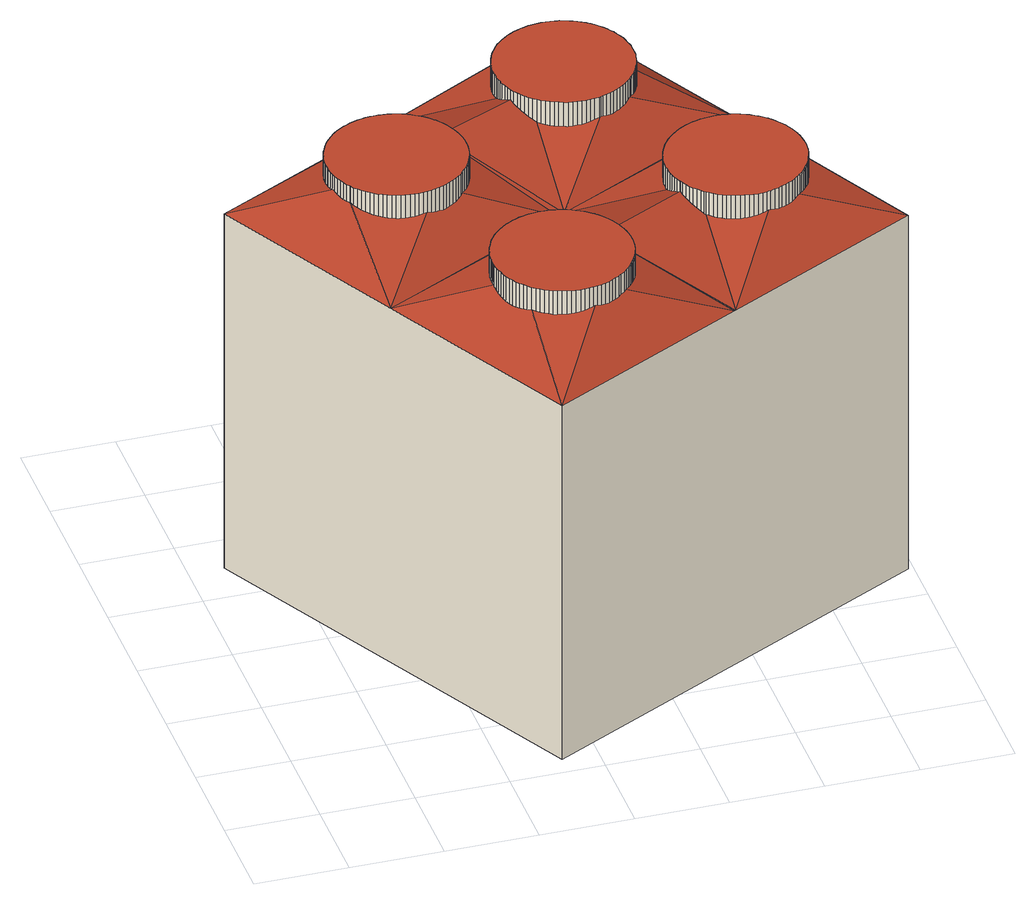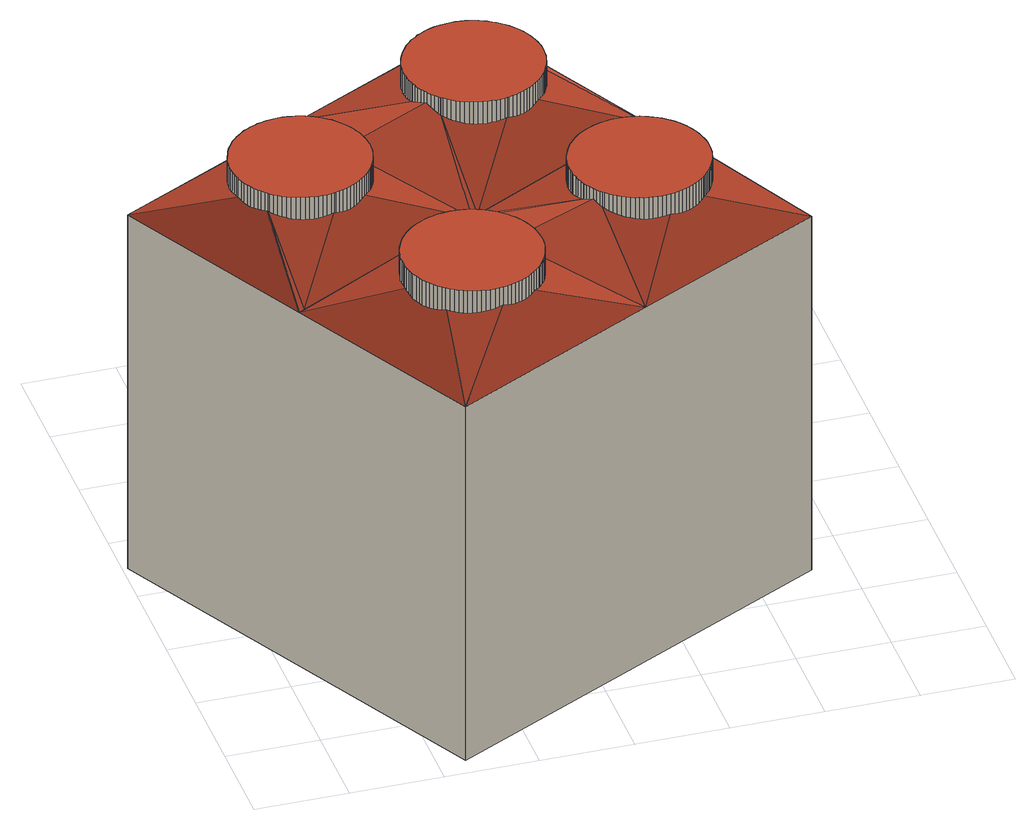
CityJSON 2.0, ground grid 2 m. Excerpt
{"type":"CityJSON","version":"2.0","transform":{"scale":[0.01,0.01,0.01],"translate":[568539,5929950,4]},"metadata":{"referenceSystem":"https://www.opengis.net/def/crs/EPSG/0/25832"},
"CityObjects":{
"building1":{"type":"Building","attributes":{"Grundfläche 2D":"94.334708","Grundhöhe NN":"4.986"},"children":["building1-1","building1-2","building1-3","building1-4"],"geometry":[{"type":"Solid","lod":"3","boundaries":[[[[0,1,2,3,4]],[[5,6,1,7,8]],[[8,7,1,0,4]],[[9,2,10,11,12]],[[2,9,12,13,14]],[[13,15,16,2,14]],[[17,2,16,18,19]],[[2,17,19,4,3]],[[20,10,21,22,23]],[[12,11,10,20,23]],[[24,25,26,27]],[[26,21,27]],[[21,26,25,23,22]],[[28,27,29,30,31]],[[32,33,25,24,27,34,35]],[[35,34,27,28,31]],[[36,29,37,38,39]],[[29,36,39,31,30]],[[40,37,41,42,43]],[[44,39,38,37]],[[37,45,44]],[[46,47,48,49,45,37]],[[47,46,37,40,43]],[[50,41,6,51,52]],[[41,50,52,43,42]],[[6,5,8,53,54]],[[55,56,6,54,53,57,58]],[[52,51,6,56,55]],[[13,12,23,25]],[[25,59,16,15,13]],[[49,16,59]],[[33,32,35,60,49,59,25]],[[53,61,16,49,62]],[[19,18,16,61,53]],[[63,64,49,60,35]],[[63,65,45,49,64]],[[53,62,49,66,55,58,57]],[[49,48,47,55,66]],[[63,35,31,39]],[[39,44,45,65,63]],[[4,19,53,8]],[[52,55,47,43]],[[10,2,1,67,68]],[[69,70,29,27,21,10,68,71]],[[41,37,29,70,72]],[[1,6,41,72,67]],[[70,69,71,68,67,72]]]],"semantics":{"surfaces":[{"type":"RoofSurface"},{"type":"WallSurface"},{"type":"GroundSurface"}],"values":[[0,0,0,0,0,0,0,0,0,0,0,0,0,0,0,0,0,0,0,0,0,0,0,0,0,0,0,0,0,0,0,0,0,0,0,0,0,0,0,0,0,0,1,1,1,1,2]]}}]},
"building1-1":{"type":"BuildingInstallation","parents":["building1"],"geometry":[{"type":"MultiSurface","lod":"3","boundaries":[[[73,74,75,76,77,78,79,80,81,82,83,84,85,86,87,88,89,90,91,92,93,94,95,96,97,98,99,100,101,102,103,104,105,106,107,108,109,110,111,112,113,114,115,116,117,118,119,120,121,122,123,124,125,126,127,128,129,130,131,132,133,134,135,136,137,138,139,140,141,142,143,144,145,146,147,148,149,150,151,152,153,154,155,156,157,158,159,160,161,162,163,164,165,166,167,168,169,170,171,172,173,174,175,176,177,178,179,180,181,182]],[[183,184,143,142]],[[184,185,144,143]],[[185,186,145,144]],[[186,187,146,145]],[[187,188,147,146]],[[188,189,148,147]],[[189,190,149,148]],[[190,20,191,151,150,149]],[[191,192,152,151]],[[192,193,153,152]],[[193,194,154,153]],[[195,196,141,140]],[[196,183,142,141]],[[194,197,155,154]],[[197,198,156,155]],[[198,199,157,156]],[[199,200,158,157]],[[200,201,159,158]],[[160,159,201,22]],[[22,202,161,160]],[[202,203,162,161]],[[203,204,163,162]],[[204,205,164,163]],[[205,206,165,164]],[[206,207,166,165]],[[207,208,167,166]],[[208,209,168,167]],[[209,210,169,168]],[[210,211,170,169]],[[211,212,171,170]],[[212,213,172,171]],[[213,214,173,172]],[[214,215,174,173]],[[215,216,175,174]],[[216,217,176,175]],[[217,218,177,176]],[[218,26,24,179,178,177]],[[180,179,24,219]],[[219,220,181,180]],[[220,221,182,181]],[[221,222,73,182]],[[222,223,74,73]],[[224,76,75,74,223,33]],[[224,225,77,76]],[[225,226,78,77]],[[226,227,79,78]],[[79,227,228,80]],[[228,59,81,80]],[[82,81,59,229]],[[229,230,83,82]],[[230,231,84,83]],[[231,232,85,84]],[[232,233,86,85]],[[233,234,87,86]],[[234,235,88,87]],[[235,236,89,88]],[[236,237,90,89]],[[237,238,91,90]],[[238,239,92,91]],[[239,240,93,92]],[[240,241,94,93]],[[241,242,95,94]],[[242,243,96,95]],[[243,15,97,96]],[[98,97,15,244]],[[244,245,99,98]],[[245,246,100,99]],[[246,247,101,100]],[[247,248,102,101]],[[248,249,103,102]],[[249,250,104,103]],[[250,251,105,104]],[[251,252,106,105]],[[252,253,107,106]],[[253,14,254,109,108,107]],[[254,255,110,109]],[[255,256,111,110]],[[256,257,112,111]],[[257,258,113,112]],[[258,259,114,113]],[[259,260,115,114]],[[260,261,116,115]],[[261,262,117,116]],[[262,263,118,117]],[[263,264,119,118]],[[264,265,120,119]],[[265,266,121,120]],[[267,123,122,121,266,9]],[[267,268,124,123]],[[268,269,125,124]],[[269,270,126,125]],[[270,271,127,126]],[[271,272,128,127]],[[272,273,129,128]],[[273,274,130,129]],[[274,275,131,130]],[[275,276,132,131]],[[276,277,133,132]],[[277,278,134,133]],[[278,279,135,134]],[[11,280,136,135,279]],[[280,281,137,136]],[[281,282,138,137]],[[282,283,139,138]],[[283,195,140,139]]],"semantics":{"surfaces":[{"type":"RoofSurface"},{"type":"WallSurface"}],"values":[0,1,1,1,1,1,1,1,1,1,1,1,1,1,1,1,1,1,1,1,1,1,1,1,1,1,1,1,1,1,1,1,1,1,1,1,1,1,1,1,1,1,1,1,1,1,1,1,1,1,1,1,1,1,1,1,1,1,1,1,1,1,1,1,1,1,1,1,1,1,1,1,1,1,1,1,1,1,1,1,1,1,1,1,1,1,1,1,1,1,1,1,1,1,1,1,1,1,1,1,1,1,1,1,1,1]}}]},
"building1-2":{"type":"BuildingInstallation","parents":["building1"],"geometry":[{"type":"MultiSurface","lod":"3","boundaries":[[[284,285,286,287,288,289,290,291,292,293,294,295,296,297,298,299,300,301,302,303,304,305,306,307,308,309,310,311,312,313,314,315,316,317,318,319,320,321,322,323,324,325,326,327,328,329,330,331,332,333,334,335,336,337,338,339,340,341,342,343,344,345,346,347,348,349,350,351,352,353,354,355,356,357,358,359,360,361,362,363,364,365,366,367,368,369,370,371,372,373,374,375,376,377,378,379,380,381,382,383,384,385,386,387,388,389]],[[390,391,288,287]],[[391,392,289,288]],[[392,393,290,289]],[[393,394,291,290]],[[394,395,292,291]],[[395,396,293,292]],[[396,397,294,293]],[[397,398,295,294]],[[296,295,398,48]],[[48,399,297,296]],[[399,400,298,297]],[[400,401,299,298]],[[402,390,287,286]],[[401,403,300,299]],[[403,404,301,300]],[[404,405,302,301]],[[405,406,303,302]],[[406,407,304,303]],[[407,408,305,304]],[[306,305,408,46]],[[307,306,46,409]],[[409,410,308,307]],[[410,411,309,308]],[[411,412,310,309]],[[412,413,311,310]],[[413,414,312,311]],[[414,415,313,312]],[[415,416,314,313]],[[416,417,315,314]],[[417,418,316,315]],[[418,419,317,316]],[[419,420,318,317]],[[420,421,319,318]],[[421,40,422,321,320,319]],[[422,423,322,321]],[[423,424,323,322]],[[424,425,324,323]],[[425,426,325,324]],[[426,427,326,325]],[[427,428,327,326]],[[428,429,328,327]],[[429,430,329,328]],[[430,431,330,329]],[[431,432,331,330]],[[432,433,332,331]],[[433,434,333,332]],[[434,42,435,335,334,333]],[[435,436,336,335]],[[436,437,337,336]],[[437,438,338,337]],[[438,439,339,338]],[[439,440,340,339]],[[440,441,341,340]],[[441,442,342,341]],[[442,443,343,342]],[[443,444,344,343]],[[444,445,345,344]],[[445,446,346,345]],[[446,50,347,346]],[[50,447,348,347]],[[447,448,349,348]],[[448,449,350,349]],[[449,450,351,350]],[[450,451,352,351]],[[451,452,353,352]],[[452,453,354,353]],[[453,454,355,354]],[[454,455,356,355]],[[456,358,357,356,455,51]],[[456,457,359,358]],[[457,458,360,359]],[[458,459,361,360]],[[459,460,362,361]],[[460,461,363,362]],[[461,462,364,363]],[[462,463,365,364]],[[463,464,366,365]],[[464,465,367,366]],[[465,466,368,367]],[[466,467,369,368]],[[467,468,370,369]],[[468,469,371,370]],[[469,470,372,371]],[[471,374,373,372,470,56]],[[471,472,375,374]],[[472,473,376,375]],[[473,474,377,376]],[[474,475,378,377]],[[475,58,379,378]],[[380,379,58,476]],[[476,477,381,380]],[[477,478,382,381]],[[478,479,383,382]],[[479,480,384,383]],[[480,481,385,384]],[[387,386,385,481,66,482]],[[482,483,388,387]],[[483,484,389,388]],[[484,485,284,389]],[[485,486,285,284]],[[486,402,286,285]]],"semantics":{"surfaces":[{"type":"RoofSurface"},{"type":"WallSurface"}],"values":[0,1,1,1,1,1,1,1,1,1,1,1,1,1,1,1,1,1,1,1,1,1,1,1,1,1,1,1,1,1,1,1,1,1,1,1,1,1,1,1,1,1,1,1,1,1,1,1,1,1,1,1,1,1,1,1,1,1,1,1,1,1,1,1,1,1,1,1,1,1,1,1,1,1,1,1,1,1,1,1,1,1,1,1,1,1,1,1,1,1,1,1,1,1,1,1,1,1,1,1,1,1]}}]},
"building1-3":{"type":"BuildingInstallation","parents":["building1"],"geometry":[{"type":"MultiSurface","lod":"3","boundaries":[[[487,488,489,490,491,492,493,494,495,496,497,498,499,500,501,502,503,504,505,506,507,508,509,510,511,512,513,514,515,516,517,518,519,520,521,522,523,524,525,526,527,528,529,530,531,532,533,534,535,536,537,538,539,540,541,542,543,544,545,546,547,548,549,550,551,552,553,554,555,556,557,558,559,560,561,562,563,564,565,566,567,568,569,570,571,572,573,574,575,576,577,578,579,580,581,582,583,584,585,586,587,588,589,590,591,592,593,594]],[[595,596,491,490]],[[596,597,492,491]],[[597,598,493,492]],[[598,599,494,493]],[[599,600,495,494]],[[600,601,496,495]],[[496,601,17,497]],[[17,602,498,497]],[[602,603,499,498]],[[603,604,500,499]],[[604,605,501,500]],[[606,607,489,488]],[[607,595,490,489]],[[605,608,502,501]],[[608,609,503,502]],[[609,610,504,503]],[[610,611,505,504]],[[611,612,506,505]],[[612,613,507,506]],[[613,18,508,507]],[[614,510,509,508,18,615]],[[614,616,511,510]],[[616,617,512,511]],[[617,618,513,512]],[[618,619,514,513]],[[619,620,515,514]],[[620,621,516,515]],[[621,622,517,516]],[[622,623,518,517]],[[623,624,519,518]],[[624,625,520,519]],[[625,626,521,520]],[[626,627,522,521]],[[627,628,523,522]],[[628,629,524,523]],[[629,630,525,524]],[[630,631,526,525]],[[631,61,632,528,527,526]],[[529,528,632,62]],[[62,633,530,529]],[[633,634,531,530]],[[634,635,532,531]],[[635,57,636,534,533,532]],[[636,637,535,534]],[[536,535,637,54]],[[537,536,54,638]],[[638,639,538,537]],[[639,640,539,538]],[[640,641,540,539]],[[641,642,541,540]],[[642,643,542,541]],[[643,644,543,542]],[[644,645,544,543]],[[645,646,545,544]],[[646,647,546,545]],[[647,648,547,546]],[[648,649,548,547]],[[649,650,549,548]],[[650,651,550,549]],[[651,652,551,550]],[[652,5,552,551]],[[5,653,553,552]],[[653,654,554,553]],[[654,655,555,554]],[[655,656,556,555]],[[656,657,557,556]],[[657,658,558,557]],[[658,659,559,558]],[[659,660,560,559]],[[660,661,561,560]],[[661,662,562,561]],[[563,562,662,7]],[[7,663,564,563]],[[663,664,565,564]],[[664,665,566,565]],[[665,666,567,566]],[[666,667,568,567]],[[667,668,569,568]],[[668,669,570,569]],[[669,670,571,570]],[[670,671,572,571]],[[671,672,573,572]],[[672,673,574,573]],[[673,674,575,574]],[[674,675,576,575]],[[675,676,577,576]],[[676,677,578,577]],[[677,678,579,578]],[[678,0,679,581,580,579]],[[679,680,582,581]],[[680,681,583,582]],[[681,682,584,583]],[[682,683,585,584]],[[683,684,586,585]],[[587,586,684,3]],[[3,685,588,587]],[[685,686,589,588]],[[686,687,590,589]],[[687,688,591,590]],[[688,689,592,591]],[[689,690,593,592]],[[690,691,594,593]],[[691,692,487,594]],[[692,606,488,487]]],"semantics":{"surfaces":[{"type":"RoofSurface"},{"type":"WallSurface"}],"values":[0,1,1,1,1,1,1,1,1,1,1,1,1,1,1,1,1,1,1,1,1,1,1,1,1,1,1,1,1,1,1,1,1,1,1,1,1,1,1,1,1,1,1,1,1,1,1,1,1,1,1,1,1,1,1,1,1,1,1,1,1,1,1,1,1,1,1,1,1,1,1,1,1,1,1,1,1,1,1,1,1,1,1,1,1,1,1,1,1,1,1,1,1,1,1,1,1,1,1,1,1,1,1,1,1]}}]},
"building1-4":{"type":"BuildingInstallation","parents":["building1"],"geometry":[{"type":"MultiSurface","lod":"3","boundaries":[[[693,694,695,696,697,698,699,700,701,702,703,704,705,706,707,708,709,710,711,712,713,714,715,716,717,718,719,720,721,722,723,724,725,726,727,728,729,730,731,732,733,734,735,736,737,738,739,740,741,742,743,744,745,746,747,748,749,750,751,752,753,754,755,756,757,758,759,760,761,762,763,764,765,766,767,768,769,770,771,772,773,774,775,776,777,778,779,780,781,782,783,784,785,786,787,788,789,790,791,792,793,794,795,796,797,798,799,800,801,802]],[[803,804,697,696]],[[804,805,698,697]],[[805,806,699,698]],[[806,807,700,699]],[[807,808,701,700]],[[808,809,702,701]],[[809,810,703,702]],[[811,705,704,703,810,28]],[[811,812,706,705]],[[812,813,707,706]],[[813,814,708,707]],[[815,816,695,694]],[[816,803,696,695]],[[814,817,709,708]],[[817,818,710,709]],[[818,819,711,710]],[[819,820,712,711]],[[820,821,713,712]],[[714,713,821,30]],[[30,822,715,714]],[[822,823,716,715]],[[823,824,717,716]],[[824,825,718,717]],[[825,826,719,718]],[[826,827,720,719]],[[827,828,721,720]],[[828,829,722,721]],[[829,830,723,722]],[[830,831,724,723]],[[831,832,725,724]],[[832,833,726,725]],[[833,834,727,726]],[[834,835,728,727]],[[835,836,729,728]],[[836,837,730,729]],[[837,838,731,730]],[[732,731,838,36]],[[36,839,733,732]],[[839,840,734,733]],[[840,841,735,734]],[[841,842,736,735]],[[842,843,737,736]],[[843,844,738,737]],[[844,845,739,738]],[[845,846,740,739]],[[846,847,741,740]],[[847,38,44,743,742,741]],[[744,743,44,848]],[[848,849,745,744]],[[849,850,746,745]],[[850,851,747,746]],[[851,852,748,747]],[[852,853,749,748]],[[853,854,750,749]],[[854,855,751,750]],[[855,856,752,751]],[[856,857,753,752]],[[857,858,754,753]],[[858,859,755,754]],[[859,860,756,755]],[[860,861,757,756]],[[861,862,758,757]],[[862,65,759,758]],[[760,759,65,863]],[[863,864,761,760]],[[864,865,762,761]],[[865,866,763,762]],[[866,867,764,763]],[[867,868,765,764]],[[868,869,766,765]],[[869,870,767,766]],[[870,871,768,767]],[[871,872,769,768]],[[872,64,873,771,770,769]],[[873,874,772,771]],[[874,875,773,772]],[[875,876,774,773]],[[876,877,775,774]],[[877,878,776,775]],[[878,879,777,776]],[[879,880,778,777]],[[880,881,779,778]],[[881,882,780,779]],[[882,883,781,780]],[[883,884,782,781]],[[884,885,783,782]],[[885,60,886,785,784,783]],[[886,887,786,785]],[[887,888,787,786]],[[888,889,788,787]],[[889,890,789,788]],[[890,891,790,789]],[[791,790,891,32]],[[32,892,792,791]],[[892,893,793,792]],[[893,894,794,793]],[[894,895,795,794]],[[895,896,796,795]],[[896,897,797,796]],[[897,898,798,797]],[[799,798,898,34]],[[800,799,34,899]],[[899,900,801,800]],[[900,901,802,801]],[[901,902,693,802]],[[902,815,694,693]]],"semantics":{"surfaces":[{"type":"RoofSurface"},{"type":"WallSurface"}],"values":[0,1,1,1,1,1,1,1,1,1,1,1,1,1,1,1,1,1,1,1,1,1,1,1,1,1,1,1,1,1,1,1,1,1,1,1,1,1,1,1,1,1,1,1,1,1,1,1,1,1,1,1,1,1,1,1,1,1,1,1,1,1,1,1,1,1,1,1,1,1,1,1,1,1,1,1,1,1,1,1,1,1,1,1,1,1,1,1,1,1,1,1,1,1,1,1,1,1,1,1,1,1,1,1,1,1,1]}}]}
},
"vertices":[
[264,770,1064],[76,903,956],[296,481,956],[285,721,1060],[283,756,1075],[386,948,1052],[490,1119,956],[302,905,1051],[360,905,1075],[478,368,1050],[523,45,956],[527,266,1046],[528,337,1075],[569,477,1075],[519,478,1053],[598,520,1052],[715,700,956],[427,657,1050],[514,703,1050],[461,704,1075],[651,232,1055],[954,270,956],[726,270,1054],[678,270,1075],[766,414,1055],[727,443,1075],[766,413,1055],[957,271,956],[1085,458,1055],[1388,496,956],[1160,496,1054],[1111,496,1075],[924,544,1075],[748,454,1075],[961,492,1046],[962,563,1075],[1200,639,1055],[1161,932,956],[1161,707,1058],[1161,669,1075],[972,1039,1046],[941,1354,956],[916,1139,1048],[909,1075,1075],[1159,709,1057],[1149,926,956],[934,925,1056],[892,924,1075],[860,881,1052],[730,708,956],[805,1169,1057],[728,1133,1054],[780,1136,1075],[518,879,1075],[515,900,1064],[734,977,1075],[680,1009,1049],[529,884,1075],[694,959,1075],[725,483,1057],[912,595,1050],[543,856,1060],[541,860,1062],[1003,703,1075],[953,704,1053],[1031,746,1052],[733,910,1046],[76,903,99],[523,45,99],[957,271,99],[1388,496,99],[954,270,99],[941,1354,99],
[756,441,1100],[752,449,1100],[748,454,1100],[747,457,1100],[742,464,1100],[736,471,1100],[730,478,1100],[727,480,1100],[725,483,1100],[723,484,1100],[716,490,1100],[709,496,1100],[701,501,1100],[693,505,1100],[685,510,1100],[676,513,1100],[668,516,1100],[659,518,1100],[650,520,1100],[641,522,1100],[631,522,1100],[622,523,1100],[613,522,1100],[604,521,1100],[598,520,1100],[595,520,1100],[586,517,1100],[577,515,1100],[568,511,1100],[560,508,1100],[552,503,1100],[544,499,1100],[536,493,1100],[529,487,1100],[522,481,1100],[519,478,1100],[516,475,1100],[510,468,1100],[504,460,1100],[499,453,1100],[495,445,1100],[491,436,1100],[487,428,1100],[484,419,1100],[482,410,1100],[480,401,1100],[479,392,1100],[478,383,1100],[478,374,1100],[478,368,1100],[478,364,1100],[479,355,1100],[481,346,1100],[483,337,1100],[486,328,1100],[489,320,1100],[493,311,1100],[497,303,1100],[502,295,1100],[507,288,1100],[513,281,1100],[519,274,1100],[526,267,1100],[533,261,1100],[540,256,1100],[548,251,1100],[556,246,1100],[564,242,1100],[572,239,1100],[581,236,1100],[590,233,1100],[599,231,1100],[608,230,1100],[618,229,1100],[627,229,1100],[636,230,1100],[645,231,1100],[651,232,1100],[654,232,1100],[663,234,1100],[672,237,1100],[681,240,1100],[689,244,1100],[697,249,1100],[705,253,1100],[712,259,1100],[720,264,1100],[726,270,1100],[727,271,1100],[733,277,1100],[739,284,1100],[744,292,1100],[749,299,1100],[754,307,1100],[758,316,1100],[762,324,1100],[765,333,1100],[767,342,1100],[769,351,1100],[770,360,1100],[771,369,1100],[771,378,1100],[771,387,1100],[770,397,1100],[768,406,1100],[766,413,1100],[766,414,1100],[766,415,1100],[763,423,1100],[760,432,1100],[581,236,1044],[590,233,1044],[599,231,1045],[608,230,1046],[618,229,1048],[627,229,1049],[636,230,1051],[645,231,1053],[654,232,1054],[663,234,1052],[672,237,1050],[681,240,1049],[564,242,1043],[572,239,1043],[689,244,1049],[697,249,1049],[705,253,1050],[712,259,1051],[720,264,1052],[727,271,1054],[733,277,1052],[739,284,1051],[744,292,1049],[749,299,1048],[754,307,1047],[758,316,1046],[762,324,1046],[765,333,1046],[767,342,1046],[769,351,1046],[770,360,1046],[771,369,1047],[771,378,1048],[771,387,1050],[770,397,1051],[768,406,1053],[766,415,1055],[763,423,1059],[760,432,1064],[756,441,1068],[752,449,1072],[747,457,1074],[742,464,1069],[736,471,1065],[730,478,1060],[727,480,1058],[723,484,1056],[716,490,1054],[709,496,1052],[701,501,1051],[693,505,1050],[685,510,1048],[676,513,1048],[668,516,1047],[659,518,1047],[650,520,1047],[641,522,1047],[631,522,1048],[622,523,1049],[613,522,1050],[604,521,1051],[595,520,1051],[586,517,1049],[577,515,1048],[568,511,1047],[560,508,1046],[552,503,1046],[544,499,1047],[536,493,1048],[529,487,1050],[522,481,1052],[516,475,1052],[510,468,1051],[504,460,1049],[499,453,1048],[495,445,1047],[491,436,1046],[487,428,1046],[484,419,1046],[482,410,1046],[480,401,1046],[479,392,1047],[478,383,1048],[478,374,1049],[478,364,1048],[479,355,1045],[481,346,1043],[483,337,1041],[486,328,1040],[489,320,1039],[493,311,1038],[497,303,1038],[502,295,1039],[507,288,1040],[513,281,1041],[519,274,1043],[526,267,1046],[533,261,1045],[540,256,1044],[548,251,1044],[556,246,1044],
[757,894,1100],[765,890,1100],[774,887,1100],[783,884,1100],[792,881,1100],[801,879,1100],[810,878,1100],[819,877,1100],[828,877,1100],[837,878,1100],[846,879,1100],[856,880,1100],[860,881,1100],[865,883,1100],[873,885,1100],[882,888,1100],[890,892,1100],[898,897,1100],[906,901,1100],[914,907,1100],[921,912,1100],[928,919,1100],[934,925,1100],[940,932,1100],[946,940,1100],[951,947,1100],[955,955,1100],[959,964,1100],[963,972,1100],[966,981,1100],[968,990,1100],[970,999,1100],[972,1008,1100],[972,1017,1100],[972,1026,1100],[972,1036,1100],[972,1039,1100],[971,1045,1100],[969,1054,1100],[967,1063,1100],[965,1071,1100],[961,1080,1100],[957,1088,1100],[953,1097,1100],[948,1104,1100],[943,1112,1100],[937,1119,1100],[931,1126,1100],[924,1133,1100],[918,1138,1100],[916,1139,1100],[910,1144,1100],[902,1149,1100],[894,1154,1100],[886,1158,1100],[878,1161,1100],[869,1164,1100],[860,1167,1100],[851,1168,1100],[842,1170,1100],[833,1171,1100],[823,1171,1100],[814,1170,1100],[805,1169,1100],[796,1168,1100],[787,1165,1100],[778,1163,1100],[770,1159,1100],[761,1156,1100],[753,1151,1100],[745,1147,1100],[738,1141,1100],[731,1136,1100],[728,1133,1100],[724,1129,1100],[717,1123,1100],[711,1116,1100],[706,1108,1100],[701,1101,1100],[696,1093,1100],[692,1084,1100],[689,1076,1100],[686,1067,1100],[683,1058,1100],[681,1049,1100],[680,1040,1100],[679,1031,1100],[679,1022,1100],[680,1012,1100],[680,1009,1100],[681,1003,1100],[682,994,1100],[684,985,1100],[687,976,1100],[690,968,1100],[694,959,1100],[698,951,1100],[703,943,1100],[708,936,1100],[714,929,1100],[720,922,1100],[727,916,1100],[733,910,1100],[734,909,1100],[741,904,1100],[749,899,1100],[783,884,1041],[792,881,1042],[801,879,1042],[810,878,1043],[819,877,1044],[828,877,1045],[837,878,1047],[846,879,1049],[856,880,1051],[865,883,1051],[873,885,1049],[882,888,1048],[774,887,1041],[890,892,1047],[898,897,1047],[906,901,1048],[914,907,1049],[921,912,1051],[928,919,1053],[940,932,1054],[946,940,1052],[951,947,1050],[955,955,1048],[959,964,1047],[963,972,1046],[966,981,1045],[968,990,1044],[970,999,1044],[972,1008,1044],[972,1017,1044],[972,1026,1045],[972,1036,1045],[971,1045,1044],[969,1054,1042],[967,1063,1040],[965,1071,1039],[961,1080,1038],[957,1088,1038],[953,1097,1038],[948,1104,1038],[943,1112,1039],[937,1119,1041],[931,1126,1042],[924,1133,1045],[918,1138,1047],[910,1144,1047],[902,1149,1046],[894,1154,1046],[886,1158,1046],[878,1161,1046],[869,1164,1047],[860,1167,1048],[851,1168,1048],[842,1170,1050],[833,1171,1051],[823,1171,1053],[814,1170,1055],[796,1168,1055],[787,1165,1052],[778,1163,1051],[770,1159,1050],[761,1156,1049],[753,1151,1049],[745,1147,1050],[738,1141,1051],[731,1136,1053],[724,1129,1052],[717,1123,1051],[711,1116,1049],[706,1108,1048],[701,1101,1046],[696,1093,1045],[692,1084,1045],[689,1076,1044],[686,1067,1044],[683,1058,1044],[681,1049,1044],[680,1040,1045],[679,1031,1046],[679,1022,1047],[680,1012,1048],[681,1003,1052],[682,994,1056],[684,985,1061],[687,976,1066],[690,968,1070],[698,951,1071],[703,943,1066],[708,936,1062],[714,929,1058],[720,922,1053],[727,916,1049],[734,909,1045],[741,904,1044],[749,899,1043],[757,894,1042],[765,890,1042],
[338,673,1100],[346,669,1100],[355,665,1100],[363,662,1100],[372,660,1100],[381,658,1100],[391,657,1100],[400,656,1100],[409,656,1100],[418,656,1100],[427,657,1100],[436,659,1100],[445,661,1100],[454,664,1100],[463,667,1100],[471,671,1100],[479,675,1100],[487,680,1100],[495,685,1100],[502,691,1100],[509,697,1100],[514,703,1100],[515,704,1100],[521,711,1100],[527,718,1100],[532,726,1100],[536,734,1100],[540,742,1100],[544,750,1100],[547,759,1100],[549,768,1100],[551,777,1100],[552,786,1100],[553,795,1100],[553,805,1100],[553,814,1100],[552,823,1100],[550,832,1100],[548,841,1100],[545,850,1100],[543,856,1100],[542,858,1100],[541,860,1100],[538,867,1100],[534,875,1100],[529,883,1100],[529,884,1100],[524,890,1100],[518,898,1100],[515,900,1100],[512,904,1100],[505,911,1100],[498,917,1100],[491,922,1100],[483,927,1100],[475,932,1100],[467,936,1100],[458,940,1100],[450,942,1100],[441,945,1100],[432,947,1100],[423,948,1100],[413,949,1100],[404,949,1100],[395,949,1100],[386,948,1100],[377,946,1100],[368,944,1100],[359,941,1100],[350,938,1100],[342,934,1100],[334,930,1100],[326,925,1100],[318,920,1100],[311,914,1100],[304,908,1100],[302,905,1100],[298,901,1100],[292,894,1100],[286,887,1100],[281,879,1100],[277,871,1100],[273,863,1100],[269,854,1100],[266,846,1100],[264,837,1100],[262,828,1100],[261,818,1100],[260,809,1100],[260,800,1100],[260,791,1100],[261,782,1100],[263,773,1100],[264,770,1100],[265,764,1100],[268,755,1100],[271,746,1100],[275,738,1100],[279,730,1100],[284,722,1100],[285,721,1100],[289,714,1100],[295,707,1100],[301,700,1100],[308,694,1100],[315,688,1100],[322,682,1100],[330,677,1100],[363,662,1044],[372,660,1044],[381,658,1045],[391,657,1045],[400,656,1046],[409,656,1047],[418,656,1049],[436,659,1048],[445,661,1045],[454,664,1044],[463,667,1042],[346,669,1045],[355,665,1045],[471,671,1042],[479,675,1042],[487,680,1043],[495,685,1044],[502,691,1046],[509,697,1048],[521,711,1048],[515,704,1050],[527,718,1047],[532,726,1046],[536,734,1045],[540,742,1044],[544,750,1044],[547,759,1044],[549,768,1044],[551,777,1045],[552,786,1045],[553,795,1046],[553,805,1048],[553,814,1049],[552,823,1051],[550,832,1053],[548,841,1056],[545,850,1058],[542,858,1061],[538,867,1066],[534,875,1070],[529,883,1075],[524,890,1071],[518,898,1066],[512,904,1063],[505,911,1060],[498,917,1058],[491,922,1056],[483,927,1054],[475,932,1052],[467,936,1051],[458,940,1050],[450,942,1049],[441,945,1048],[432,947,1048],[423,948,1048],[413,949,1049],[404,949,1049],[395,949,1050],[377,946,1049],[368,944,1047],[359,941,1046],[350,938,1045],[342,934,1044],[334,930,1044],[326,925,1045],[318,920,1046],[311,914,1048],[304,908,1050],[298,901,1050],[292,894,1049],[286,887,1048],[281,879,1048],[277,871,1048],[273,863,1048],[269,854,1048],[266,846,1049],[264,837,1050],[262,828,1051],[261,818,1052],[260,809,1054],[260,800,1056],[260,791,1058],[261,782,1060],[263,773,1063],[265,764,1062],[268,755,1061],[271,746,1060],[275,738,1059],[279,730,1059],[284,722,1060],[289,714,1058],[295,707,1055],[301,700,1053],[308,694,1051],[315,688,1049],[322,682,1048],[330,677,1047],[338,673,1046],
[990,472,1100],[998,468,1100],[1006,465,1100],[1015,462,1100],[1024,459,1100],[1033,458,1100],[1042,456,1100],[1051,455,1100],[1060,455,1100],[1070,456,1100],[1079,457,1100],[1085,458,1100],[1088,458,1100],[1097,461,1100],[1106,463,1100],[1114,467,1100],[1123,470,1100],[1131,475,1100],[1139,479,1100],[1146,485,1100],[1153,491,1100],[1160,496,1100],[1160,497,1100],[1167,503,1100],[1173,510,1100],[1178,518,1100],[1183,525,1100],[1188,533,1100],[1192,542,1100],[1195,550,1100],[1198,559,1100],[1201,568,1100],[1203,577,1100],[1204,586,1100],[1205,595,1100],[1205,604,1100],[1204,613,1100],[1203,623,1100],[1202,632,1100],[1200,639,1100],[1200,641,1100],[1197,650,1100],[1194,658,1100],[1190,667,1100],[1186,675,1100],[1181,683,1100],[1175,690,1100],[1170,697,1100],[1164,704,1100],[1161,707,1100],[1159,709,1100],[1157,711,1100],[1150,717,1100],[1143,722,1100],[1135,727,1100],[1127,732,1100],[1119,736,1100],[1110,739,1100],[1101,742,1100],[1092,745,1100],[1083,746,1100],[1074,748,1100],[1065,749,1100],[1056,749,1100],[1047,748,1100],[1038,747,1100],[1031,746,1100],[1028,746,1100],[1019,743,1100],[1011,741,1100],[1002,738,1100],[994,734,1100],[985,729,1100],[978,725,1100],[970,719,1100],[963,713,1100],[956,707,1100],[953,704,1100],[950,701,1100],[944,694,1100],[938,686,1100],[933,679,1100],[929,671,1100],[924,662,1100],[921,654,1100],[918,645,1100],[916,636,1100],[914,627,1100],[912,618,1100],[912,609,1100],[911,600,1100],[912,595,1100],[912,591,1100],[913,581,1100],[915,572,1100],[917,563,1100],[919,554,1100],[923,546,1100],[924,544,1100],[926,538,1100],[931,529,1100],[936,521,1100],[941,514,1100],[947,507,1100],[953,500,1100],[959,493,1100],[961,492,1100],[967,488,1100],[974,482,1100],[981,477,1100],[1015,462,1044],[1024,459,1044],[1033,458,1045],[1042,456,1046],[1051,455,1048],[1060,455,1049],[1070,456,1051],[1079,457,1053],[1088,458,1054],[1097,461,1052],[1106,463,1050],[1114,467,1049],[998,468,1043],[1006,465,1044],[1123,470,1049],[1131,475,1049],[1139,479,1050],[1146,485,1051],[1153,491,1052],[1160,497,1054],[1167,503,1052],[1173,510,1051],[1178,518,1049],[1183,525,1048],[1188,533,1047],[1192,542,1046],[1195,550,1046],[1198,559,1046],[1201,568,1046],[1203,577,1046],[1204,586,1046],[1205,595,1047],[1205,604,1048],[1204,613,1050],[1203,623,1051],[1202,632,1053],[1200,641,1054],[1197,650,1053],[1194,658,1052],[1190,667,1051],[1186,675,1051],[1181,683,1052],[1175,690,1053],[1170,697,1055],[1164,704,1057],[1157,711,1056],[1150,717,1054],[1143,722,1052],[1135,727,1051],[1127,732,1050],[1119,736,1048],[1110,739,1048],[1101,742,1047],[1092,745,1047],[1083,746,1047],[1074,748,1047],[1065,749,1048],[1056,749,1049],[1047,748,1050],[1038,747,1051],[1028,746,1051],[1019,743,1049],[1011,741,1048],[1002,738,1047],[994,734,1046],[985,729,1046],[978,725,1047],[970,719,1048],[963,713,1050],[956,707,1052],[950,701,1052],[944,694,1051],[938,686,1049],[933,679,1048],[929,671,1047],[924,662,1046],[921,654,1046],[918,645,1046],[916,636,1046],[914,627,1046],[912,618,1047],[912,609,1048],[911,600,1049],[912,591,1051],[913,581,1056],[915,572,1060],[917,563,1065],[919,554,1069],[923,546,1074],[926,538,1072],[931,529,1068],[936,521,1064],[941,514,1059],[947,507,1055],[953,500,1051],[959,493,1047],[967,488,1045],[974,482,1044],[981,477,1044],[990,472,1044]
]}
